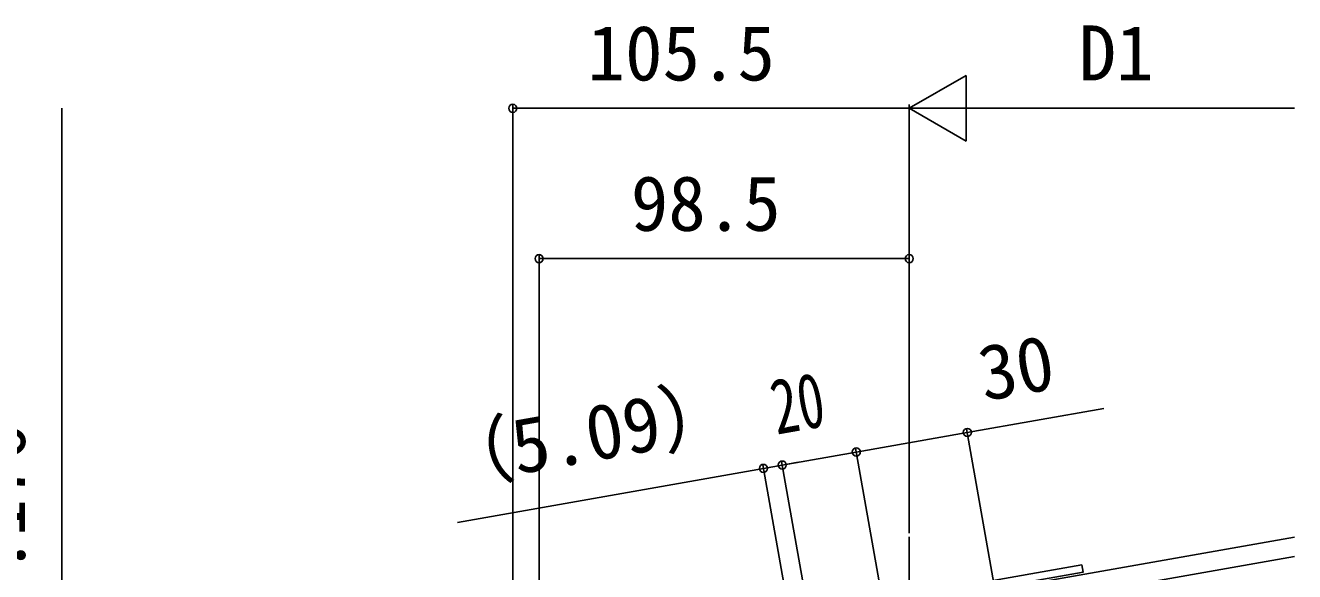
# Model space of a CAD drawing. Units: millimetres, scale not verified. Extents: x -875 to 875, y -1304 to 1297.
# Drawn here: x -704.7 to -366.9, y 869.8 to 1015.1 of the extents above; entities that cross this region are included whole.
import ezdxf
from ezdxf.enums import TextEntityAlignment as Align

# ---------------------------------------------------------------- set-up
doc = ezdxf.new("R2010")
doc.units = ezdxf.units.MM
doc.header["$LTSCALE"] = 8
for name, color, linetype in [('0-3_YKK_12', 2, 'Continuous'), ('0-4_YKK_13', 4, 'Continuous'), ('0-5_YKK_D', 6, 'Continuous')]:
    doc.layers.add(name, color=color, linetype=linetype)
doc.styles.add('ＭＳ ゴシック', font='')
doc.styles.get('ＭＳ ゴシック').set_extended_font_data('MS Gothic')

msp = doc.modelspace()

# ---------------------------------------------------------------- linework, layer by layer
at = {"layer": '0-3_YKK_12'}
for p, q in [((-469.5, 104.8), (-469.5, 879.048)), ((-449.889, 864.313), (-366.941, 878.939)), ((-449.023, 859.401), (-366.941, 873.874))]:
    msp.add_line(p, q, dxfattribs=at)
at = {"layer": '0-4_YKK_13'}
msp.add_lwpolyline([(-576.242, 844.675), (-423.597, 871.591), (-423.249, 869.621), (-575.895, 842.705)], close=True, dxfattribs=at)
at = {"layer": '0-5_YKK_D'}
for p, q in [((-469.5, 993.063), (-454.345, 1001.813)), ((-454.345, 984.313), (-454.345, 1001.813)), ((-695, 695.8), (-695, 993.063)), ((-575, 843.305), (-575, 994.063)), ((-469.5, 993.063), (-575, 993.063)), ((-469.5, 880.048), (-469.5, 994.063)), ((-469.5, 880.048), (-469.5, 994.063)), ((-469.5, 993.063), (-454.345, 984.313)), ((-469.5, 993.063), (-439.189, 993.063)), ((-366.941, 993.063), (-452, 993.063)), ((-568, 843.461), (-568, 954.063)), ((-469.5, 953.063), (-568, 953.063)), ((-469.5, 880.048), (-469.5, 954.063)), ((-441.555, 836.025), (-454.215, 907.824)), ((-474.451, 849.823), (-483.759, 902.615)), ((-474.451, 849.823), (-483.759, 902.615)), ((-493.157, 840.736), (-503.455, 899.142)), ((-493.157, 840.736), (-503.455, 899.142)), ((-483.586, 901.63), (-503.282, 898.157)), ((-503.282, 898.157), (-499.047, 898.904)), ((-508.298, 897.272), (-589.711, 882.917)), ((-498.174, 839.852), (-508.472, 898.257)), ((-503.282, 898.157), (-508.298, 897.272))]:
    msp.add_line(p, q, dxfattribs=at)
msp.add_lwpolyline([(-483.586, 901.63), (-454.041, 906.839), (-417.711, 913.245)], dxfattribs=at)
for centre in [(-575, 993.063), (-568, 953.063), (-469.5, 953.063), (-454.041, 906.839), (-483.586, 901.63), (-483.586, 901.63), (-503.282, 898.157), (-503.282, 898.157), (-508.298, 897.272)]:
    msp.add_circle(centre, 1.075, dxfattribs=at)

# ---------------------------------------------------------------- texts
at = {"layer": '0-5_YKK_D', "style": 'ＭＳ ゴシック'}
for s, p in [('105.5', (-555.091, 996.063)), ('D1', (-424.414, 996.063)), ('98.5', (-543.58, 956.063))]:
    msp.add_text(s, height=14.66, dxfattribs=at).set_placement(p, align=Align.BOTTOM_LEFT)
for s, rotation, p in [('30', 10, (-448.828, 910.805)), ('（5.09）', 10, (-592.839, 887.835)), ('HR－（D－D1）×0.176', 90, (-700.386, 709.432))]:
    msp.add_text(s, height=14.66, rotation=rotation, dxfattribs=at).set_placement(p, align=Align.BOTTOM_LEFT)
at = {"layer": '0-5_YKK_D', "style": 'ＭＳ ゴシック', "width": 0.7}
msp.add_text('20', height=14.66, rotation=10, dxfattribs=at).set_placement((-504.052, 901.891), align=Align.BOTTOM_LEFT)

doc.saveas('drawing.dxf')
